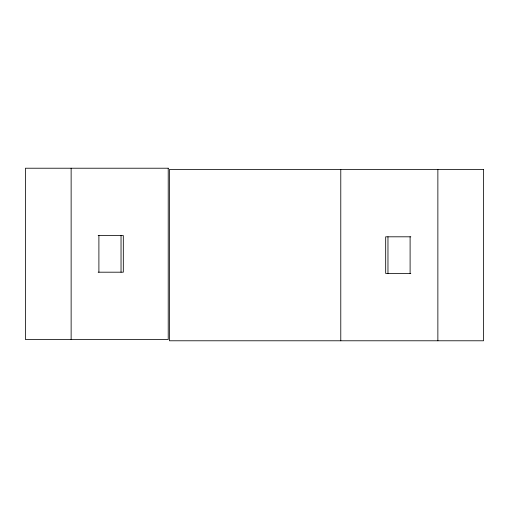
<?xml version="1.0" encoding="UTF-8"?>
<svg xmlns="http://www.w3.org/2000/svg" width="509" height="509" viewBox="0 0 509 509"><rect width="100%" height="100%" fill="white"/><g stroke="black" fill="none" stroke-linecap="round" stroke-linejoin="round"><path stroke-width="0.76" d="M98.192 235.565L123.318 235.565L123.318 272.194L98.192 272.194M410.808 236.806L385.682 236.806L385.682 273.435L410.808 273.435M437.867 169.459L437.867 340.782M410.101 236.806L410.101 273.435M387.966 236.806L387.966 273.435M340.782 169.459L340.782 340.782M121.034 235.565L121.034 272.194M98.899 235.565L98.899 272.194M71.133 168.218L71.133 339.541M168.218 168.218L25.45 168.218L25.45 339.541L168.218 339.541L168.218 168.218M483.55 169.459L169.459 169.459L169.459 340.782L483.55 340.782L483.55 169.459"/></g></svg>
